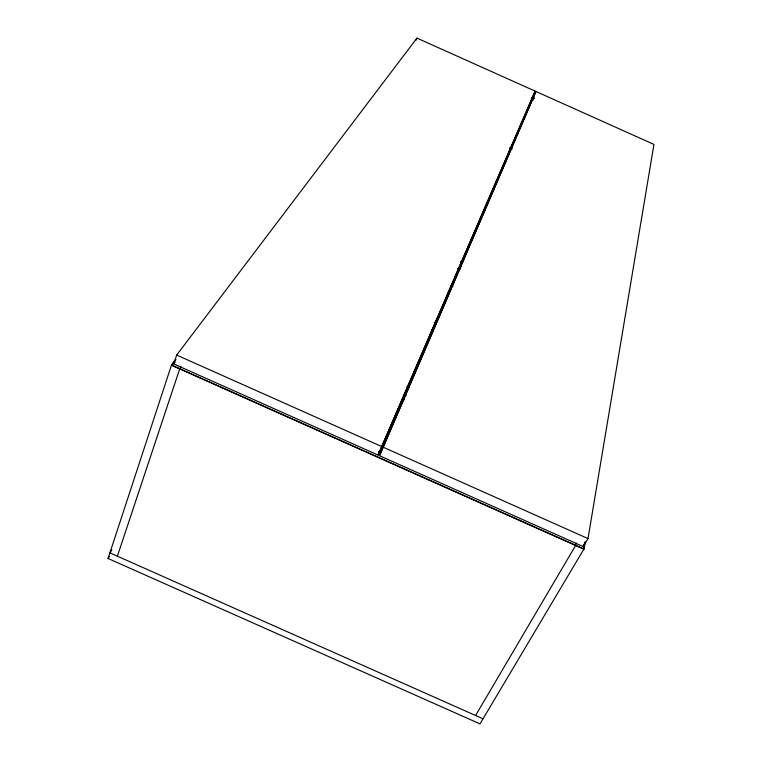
<?xml version="1.0" encoding="UTF-8"?>
<svg xmlns="http://www.w3.org/2000/svg" width="762" height="762" viewBox="0 0 762 762"><rect width="100%" height="100%" fill="white"/><g stroke="black" fill="none" stroke-linecap="round" stroke-linejoin="round"><path stroke-width="1.14" d="M588.007 538.582L653.948 144.418L535.934 91.478L379.438 455.676L583.254 546.592L588.007 538.582L383.276 447.246L535.934 91.478M583.254 546.592L583.654 544.249M585.045 542.153L583.844 549.183L171.431 365.227L175.727 359.531M175.803 359.302L171.507 364.998L108.052 558.489L480.003 723.9L583.968 548.973L585.159 541.944M576.158 542.963L575.739 545.306L475.574 715.499M173.755 363.931L176.67 355.073L416.966 38.1L535.143 91.116L378.066 455.066L173.755 363.931L175.184 362.036M117.377 556.193L179.775 368.684L181.185 366.779M416.195 40.081L416.966 38.1M378.066 455.066L535.143 91.116M379.438 455.676L383.276 447.246M108.052 558.489L109.376 556.508M111.881 549.897L109.899 552.86L483.022 718.814M450.847 285.369L453.009 286.341M434.197 322.326L436.359 323.298M431.397 329.946L433.568 330.918M406.965 386.696L409.137 387.668M403.984 394.726L406.156 395.688M402.384 398.764L404.555 399.736M176.67 355.073L381.895 446.627M378.857 451.437L381.029 452.409M378.752 451.656L380.933 452.628M171.507 364.998L583.968 548.973M532.162 97.136L534.324 98.108M532.086 97.288L534.257 98.26M531.352 98.993L533.524 99.965M509.854 147.933L512.026 148.904M509.778 148.085L511.95 149.057M460.543 261.595L462.715 262.557M459.543 265.7L461.705 266.662M457.676 268.529L459.838 269.5M457.591 268.719L459.753 269.691"/></g></svg>
